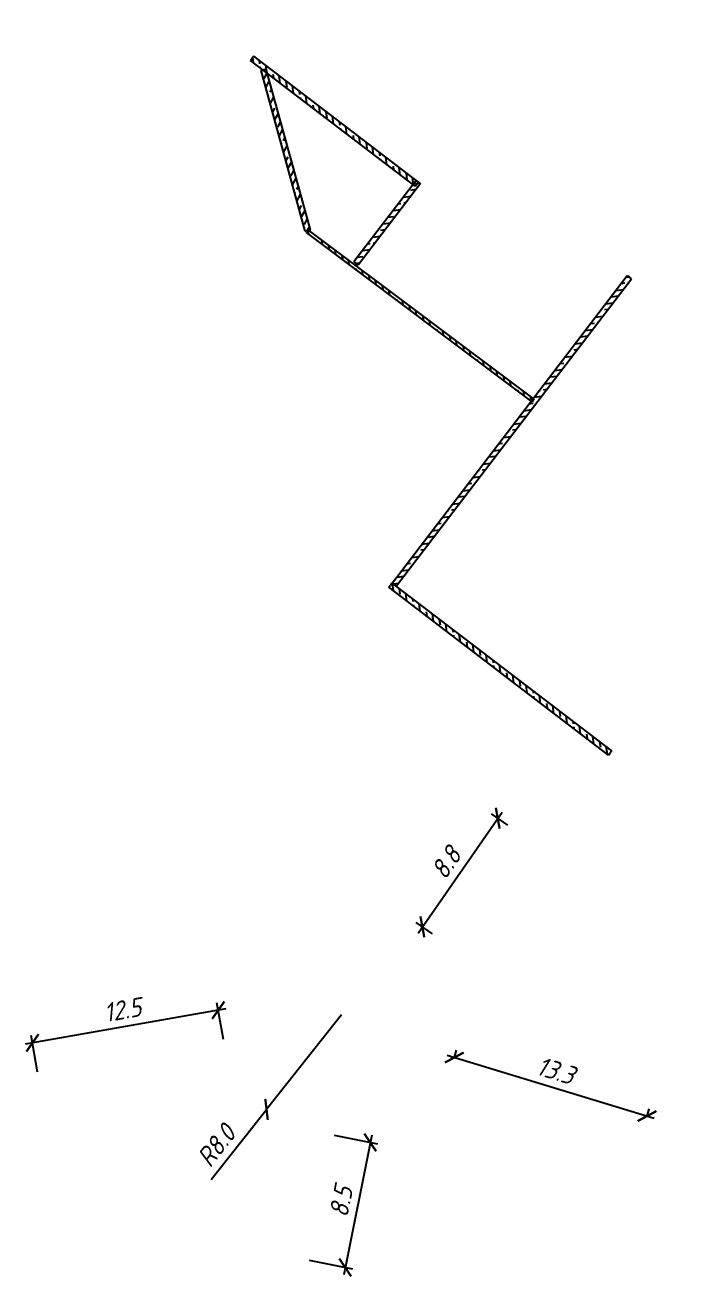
# Model space of a CAD drawing. Extents: x -2918 to -212, y 225 to 5715.
# Drawn here: x -1830.3 to -1786.2, y 1256.1 to 1339.1 of the extents above; entities that cross this region are included whole.
import ezdxf
from ezdxf.enums import TextEntityAlignment as Align

# ---------------------------------------------------------------- set-up
doc = ezdxf.new("R2010")
doc.units = 0
doc.layers.get('0').update_dxf_attribs({"linetype": 'CONTINUOUS'})
doc.layers.get('DEFPOINTS').update_dxf_attribs({"linetype": 'CONTINUOUS'})
for name, color, linetype in [('БР_1000_300_150', 27, 'CONTINUOUS'), ('ДВ_ГП_П_ОФР_РАЗМЕРЫ_ОСН', 150, 'CONTINUOUS'), ('ЭН_ПНД_110_ФУТЛЯР', 5, 'CONTINUOUS')]:
    doc.layers.add(name, color=color, linetype=linetype)
doc.styles.get("Standard").update_dxf_attribs({"font": 'arial.ttf'})
doc.styles.add('СПДС', font='isocpeur.ttf', dxfattribs={"width": 0.9, "oblique": 15})
doc.dimstyles.new('ДЕЛОВОЙ_ВЕКТОР', dxfattribs={"dimtxt": 1.25, "dimasz": 1, "dimexe": 0.5, "dimexo": 0, "dimgap": 0.5, "dimtad": 1, "dimdec": 1, "dimzin": 1, "dimtxsty": 'СПДС', "dimblk": 'ARCHTICK', "dimcen": 0, "dimdle": 0.5, "dimclrd": 150, "dimclre": 150, "dimclrt": 150, "dimazin": 3, "dimtfac": 1, "dimtdec": 1, "dimtmove": 0, "dimatfit": 3, "dimtolj": 1, "dimtzin": 9})

# ---------------------------------------------------------------- blocks, each defined once
blk = doc.blocks.new('_ARCHTICK')
at = {"color": 0, "linetype": 'BYBLOCK', "const_width": 0.15}
blk.add_lwpolyline([(-0.5, -0.5), (0.5, 0.5)], dxfattribs=at)
blk = doc.blocks.new('*D205')
at = {"layer": 'DEFPOINTS', "color": 0}
for p in [(-1798.97, 1286.537), (-1798.299, 1286.072), (-1803.292, 1278.87)]:
    blk.add_point(p, dxfattribs=at)
at = {"layer": 'ДВ_ГП_П_ОФР_РАЗМЕРЫ_ОСН', "color": 150}
for p, q in [((-1804.249, 1278.925), (-1798.685, 1286.948)), ((-1798.299, 1286.072), (-1799.381, 1286.822)), ((-1803.292, 1278.87), (-1804.375, 1279.621))]:
    blk.add_line(p, q, dxfattribs=at)
for p, rotation in [((-1798.97, 1286.537), 55.26251542025389), ((-1803.964, 1279.336), 235.2625154202539)]:
    blk.add_blockref('_ARCHTICK', p, dxfattribs=dict(at, rotation=rotation))
at = {"layer": 'ДВ_ГП_П_ОФР_РАЗМЕРЫ_ОСН', "color": 150, "insert": (-1802.392, 1283.577), "char_height": 1.25, "attachment_point": 5, "rotation": 55.26252, "style": 'СПДС'}
blk.add_mtext('\\A1;8.8', dxfattribs=at)
blk = doc.blocks.new('*D206')
at = {"layer": 'DEFPOINTS', "color": 0}
for p in [(-1817.147, 1271.864), (-1829.801, 1271.64), (-1829.459, 1269.696)]:
    blk.add_point(p, dxfattribs=at)
at = {"layer": 'ДВ_ГП_П_ОФР_РАЗМЕРЫ_ОСН', "color": 150}
for p, q in [((-1816.997, 1273.894), (-1830.293, 1271.553)), ((-1817.147, 1271.864), (-1817.576, 1274.3)), ((-1829.459, 1269.696), (-1829.888, 1272.132))]:
    blk.add_line(p, q, dxfattribs=at)
for p, rotation in [((-1817.49, 1273.808), 9.987046206232), ((-1829.801, 1271.64), 189.987046206232)]:
    blk.add_blockref('_ARCHTICK', p, dxfattribs=dict(at, rotation=rotation))
at = {"layer": 'ДВ_ГП_П_ОФР_РАЗМЕРЫ_ОСН', "color": 150, "insert": (-1823.84, 1273.832), "char_height": 1.25, "attachment_point": 5, "rotation": 9.98705, "style": 'СПДС'}
blk.add_mtext('\\A1;12.5', dxfattribs=at)
blk = doc.blocks.new('*D207')
at = {"layer": 'DEFPOINTS', "color": 0}
for p in [(-1809.809, 1265.516), (-1811.466, 1257.224), (-1809.078, 1256.747)]:
    blk.add_point(p, dxfattribs=at)
at = {"layer": 'ДВ_ГП_П_ОФР_РАЗМЕРЫ_ОСН', "color": 150}
for p, q in [((-1809.809, 1265.516), (-1806.931, 1264.941)), ((-1807.323, 1265.529), (-1809.176, 1256.257)), ((-1811.466, 1257.224), (-1808.588, 1256.649))]:
    blk.add_line(p, q, dxfattribs=at)
for p, rotation in [((-1807.421, 1265.039), 78.69998946670448), ((-1809.078, 1256.747), 258.6999894667044)]:
    blk.add_blockref('_ARCHTICK', p, dxfattribs=dict(at, rotation=rotation))
at = {"layer": 'ДВ_ГП_П_ОФР_РАЗМЕРЫ_ОСН', "color": 150, "insert": (-1809.353, 1261.113), "char_height": 1.25, "attachment_point": 5, "rotation": 78.69999, "style": 'СПДС'}
blk.add_mtext('\\A1;8.5', dxfattribs=at)
blk = doc.blocks.new('*D208')
at = {"layer": 'DEFPOINTS', "color": 0}
for p in [(-1801.845, 1270.669), (-1789.075, 1266.786), (-1789.075, 1266.786)]:
    blk.add_point(p, dxfattribs=at)
at = {"layer": 'ДВ_ГП_П_ОФР_РАЗМЕРЫ_ОСН', "color": 150}
for p, q in [((-1801.845, 1270.669), (-1801.7, 1271.148)), ((-1802.324, 1270.815), (-1788.597, 1266.641)), ((-1789.075, 1266.786), (-1788.93, 1267.264))]:
    blk.add_line(p, q, dxfattribs=at)
for p, rotation in [((-1801.845, 1270.669), 163.0862781749764), ((-1789.075, 1266.786), 343.0862781749764)]:
    blk.add_blockref('_ARCHTICK', p, dxfattribs=dict(at, rotation=rotation))
at = {"layer": 'ДВ_ГП_П_ОФР_РАЗМЕРЫ_ОСН', "color": 150, "insert": (-1795.133, 1269.804), "char_height": 1.25, "attachment_point": 5, "rotation": 343.08628, "style": 'СПДС'}
blk.add_mtext('\\A1;13.3', dxfattribs=at)
blk = doc.blocks.new('*D235')
at = {"layer": 'DEFPOINTS', "color": 0}
for p in [(-1809.327, 1273.501), (-1814.29, 1267.226)]:
    blk.add_point(p, dxfattribs=at)
at = {"layer": 'БР_1000_300_150', "color": 150}
for p in [(-1809.327, 1273.501), (-1817.964, 1262.581)]:
    blk.add_line(p, (-1814.29, 1267.226), dxfattribs=at)
at = {"layer": 'БР_1000_300_150', "color": 150, "rotation": 51.66028793182069}
blk.add_blockref('_ARCHTICK', (-1814.29, 1267.226), dxfattribs=at)
at = {"layer": 'БР_1000_300_150', "color": 150, "insert": (-1817.629, 1264.817), "char_height": 1.25, "attachment_point": 5, "rotation": 51.66029, "style": 'СПДС'}
blk.add_mtext('\\A1;R8.0', dxfattribs=at)
blk = doc.blocks.new('*U253')
at = {"layer": 'ЭН_ПНД_110_ФУТЛЯР'}
h = blk.add_hatch(dxfattribs=at)
h.set_pattern_fill('ANSI33', color=4, scale=0.1, angle=13.99139)
h.set_pattern_definition([(58.99139, (-19628.0896, 9840.9738), (-0.544252082, 0.327130969), []), (58.99139, (-19627.6539, 9841.08235), (-0.544252082, 0.327130969), [0.3175, -0.15875])])
h.paths.add_polyline_path([(3.43, -14.365), (3.571, -14.33), (3.711, -14.295), (0.141, 0.035), (0, 0), (-0.141, -0.035)])
at = {"layer": 'ЭН_ПНД_110_ФУТЛЯР', "color": 4}
for p, q in [((-0.141, -0.035), (0, 0)), ((0.141, 0.035), (0, 0)), ((0.141, 0.035), (3.711, -14.295)), ((-0.141, -0.035), (3.43, -14.365)), ((3.43, -14.365), (3.571, -14.33)), ((3.711, -14.295), (3.571, -14.33))]:
    blk.add_line(p, q, dxfattribs=at)
at = {"layer": 'ЭН_ПНД_110_ФУТЛЯР', "color": 1, "width": 0.7}
blk.add_attdef('РАССТОЯНИЕ', text='', height=1, rotation=283.99139, dxfattribs=at).set_placement((1.926, -7.13), align=Align.BOTTOM_CENTER)
blk = doc.blocks.new('*U254')
at = {"layer": 'ЭН_ПНД_110_ФУТЛЯР'}
h = blk.add_hatch(dxfattribs=at)
h.set_pattern_fill('ANSI33', color=4, scale=0.1, angle=-76.03441)
h.set_pattern_definition([(328.96559, (9849.81113, 19623.6563), (0.327376007, 0.544104723), []), (328.96559, (9849.9195, 19623.22054), (0.327376007, 0.544104723), [0.3175, -0.15875])])
h.paths.add_polyline_path([(-20.11, -4.852), (-20.075, -4.992), (-20.04, -5.133), (0.035, -0.141), (0, 0), (-0.035, 0.141)])
at = {"layer": 'ЭН_ПНД_110_ФУТЛЯР', "color": 4}
for p, q in [((-0.035, 0.141), (-20.11, -4.852)), ((-0.035, 0.141), (0, 0)), ((0.035, -0.141), (0, 0)), ((0.035, -0.141), (-20.04, -5.133)), ((-20.11, -4.852), (-20.075, -4.992)), ((-20.04, -5.133), (-20.075, -4.992))]:
    blk.add_line(p, q, dxfattribs=at)
at = {"layer": 'ЭН_ПНД_110_ФУТЛЯР', "color": 1, "width": 0.7}
blk.add_attdef('РАССТОЯНИЕ', text='', height=1, rotation=193.96559, dxfattribs=at).set_placement((-10.002, -2.637), align=Align.BOTTOM_CENTER)
blk = doc.blocks.new('*U255')
at = {"layer": 'ЭН_ПНД_110_ФУТЛЯР'}
h = blk.add_hatch(dxfattribs=at)
h.set_pattern_fill('ANSI33', color=4, scale=0.1, angle=14.51383)
h.set_pattern_definition([(59.5138312, (-19717.0055, 9661.5919), (-0.547212301, 0.322154773), []), (59.5138312, (-19716.57084, 9661.70445), (-0.547212301, 0.322154773), [0.3175, -0.15875])])
h.paths.add_polyline_path([(3.697, -14.617), (3.779, -14.596), (3.86, -14.575), (0.082, 0.021), (0, 0), (-0.082, -0.021)])
at = {"layer": 'ЭН_ПНД_110_ФУТЛЯР', "color": 4}
for p, q in [((-0.082, -0.021), (0, 0)), ((0.082, 0.021), (0, 0)), ((0.082, 0.021), (3.86, -14.575)), ((-0.082, -0.021), (3.697, -14.617)), ((3.697, -14.617), (3.779, -14.596)), ((3.86, -14.575), (3.779, -14.596))]:
    blk.add_line(p, q, dxfattribs=at)
at = {"layer": 'ЭН_ПНД_110_ФУТЛЯР', "color": 1, "width": 0.7}
blk.add_attdef('РАССТОЯНИЕ', text='', height=1, rotation=284.51383, dxfattribs=at).set_placement((1.971, -7.277), align=Align.BOTTOM_CENTER)
blk = doc.blocks.new('*U256')
at = {"layer": 'ЭН_ПНД_110_ФУТЛЯР'}
h = blk.add_hatch(dxfattribs=at)
h.set_pattern_fill('ANSI33', color=4, scale=0.1, angle=-23.28805)
h.set_pattern_definition([(21.7119534, (-9657.18665, 19719.16356), (-0.234912275, 0.589950187), []), (21.7119534, (-9656.7742, 19718.98604), (-0.234912275, 0.589950187), [0.3175, -0.15875])])
h.paths.add_polyline_path([(-3.655, -8.126), (-3.522, -8.183), (-3.389, -8.241), (0.133, -0.057), (0, 0), (-0.133, 0.057)])
at = {"layer": 'ЭН_ПНД_110_ФУТЛЯР', "color": 4}
for p, q in [((-0.133, 0.057), (-3.655, -8.126)), ((-0.133, 0.057), (0, 0)), ((0.133, -0.057), (0, 0)), ((0.133, -0.057), (-3.389, -8.241)), ((-3.655, -8.126), (-3.522, -8.183)), ((-3.389, -8.241), (-3.522, -8.183))]:
    blk.add_line(p, q, dxfattribs=at)
at = {"layer": 'ЭН_ПНД_110_ФУТЛЯР', "color": 1, "width": 0.7}
blk.add_attdef('РАССТОЯНИЕ', text='', height=1, rotation=246.71195, dxfattribs=at).set_placement((-1.628, -4.149), align=Align.BOTTOM_CENTER)
blk = doc.blocks.new('*U257')
at = {"layer": 'ЭН_ПНД_110_ФУТЛЯР'}
h = blk.add_hatch(dxfattribs=at)
h.set_pattern_fill('ANSI33', color=4, scale=0.1, angle=13.92721)
h.set_pattern_definition([(58.927211, (-19617.05405, 9862.9537), (-0.54388531, 0.3277404), []), (58.927211, (-19616.61823, 9863.0618), (-0.54388531, 0.3277404), [0.3175, -0.15875])])
h.paths.add_polyline_path([(2.522, -10.774), (2.663, -10.739), (2.804, -10.704), (0.141, 0.035), (0, 0), (-0.141, -0.035)])
at = {"layer": 'ЭН_ПНД_110_ФУТЛЯР', "color": 4}
for p, q in [((-0.141, -0.035), (0, 0)), ((0.141, 0.035), (0, 0)), ((0.141, 0.035), (2.804, -10.704)), ((-0.141, -0.035), (2.522, -10.774)), ((2.522, -10.774), (2.663, -10.739)), ((2.804, -10.704), (2.663, -10.739))]:
    blk.add_line(p, q, dxfattribs=at)
at = {"layer": 'ЭН_ПНД_110_ФУТЛЯР', "color": 1, "width": 0.7}
blk.add_attdef('РАССТОЯНИЕ', text='', height=1, rotation=283.92721, dxfattribs=at).set_placement((1.472, -5.335), align=Align.BOTTOM_CENTER)
blk = doc.blocks.new('*U258')
at = {"layer": 'ЭН_ПНД_110_ФУТЛЯР'}
h = blk.add_hatch(dxfattribs=at)
h.set_pattern_fill('ANSI33', color=4, scale=0.1, angle=103.97903)
h.set_pattern_definition([(148.9790266, (-9845.2089, -19625.96564), (-0.3272484, -0.544181482), []), (148.9790266, (-9845.31736, -19625.5299), (-0.3272484, -0.544181482), [0.3175, -0.15875])])
h.paths.add_polyline_path([(5.349, 1.182), (5.313, 1.323), (5.278, 1.463), (-0.035, 0.141), (0, 0), (0.035, -0.141)])
at = {"layer": 'ЭН_ПНД_110_ФУТЛЯР', "color": 4}
for p, q in [((-0.035, 0.141), (5.278, 1.463)), ((5.278, 1.463), (5.313, 1.323)), ((0.035, -0.141), (5.349, 1.182)), ((5.349, 1.182), (5.313, 1.323)), ((-0.035, 0.141), (0, 0)), ((0.035, -0.141), (0, 0))]:
    blk.add_line(p, q, dxfattribs=at)
at = {"layer": 'ЭН_ПНД_110_ФУТЛЯР', "color": 1, "width": 0.7}
blk.add_attdef('РАССТОЯНИЕ', text='', height=1, rotation=13.97903, dxfattribs=at).set_placement((2.622, 0.802), align=Align.BOTTOM_CENTER)

msp = doc.modelspace()

# ---------------------------------------------------------------- block references
at = {"layer": 'ЭН_ПНД_110_ФУТЛЯР', "ltscale": 5, "xscale": 1.240902204056103, "yscale": 1.240902204056103, "zscale": 1.240902204056103, "rotation": 218.6387513798763}
for name, p in [('*U257', (-1804.337, 1328.582)), ('*U256', (-1811.555, 1325.502)), ('*U255', (-1796.615, 1314.24)), ('*U258', (-1804.227, 1328.725)), ('*U254', (-1805.832, 1302.025)), ('*U253', (-1791.521, 1290.869))]:
    msp.add_blockref(name, p, dxfattribs=at)

# ---------------------------------------------------------------- dimensions: what is measured, and where the dimension line sits
at = {"layer": 'БР_1000_300_150', "color": 5}
dim = msp.add_radius_dim(center=(-1809.327, 1273.501), mpoint=(-1814.29, 1267.226), dimstyle='ДЕЛОВОЙ_ВЕКТОР', dxfattribs=at)
dim.commit()
dim.dimension.update_dxf_attribs({"geometry": '*D235', "text_midpoint": (-1817.629, 1264.817)})
at = {"layer": 'ДВ_ГП_П_ОФР_РАЗМЕРЫ_ОСН'}
for p1, p2, distance, picture, middle in [((-1803.292, 1278.87), (-1798.299, 1286.072), 0.817, '*D205', (-1802.392, 1283.577)), ((-1817.147, 1271.864), (-1829.459, 1269.696), -1.974, '*D206', (-1823.84, 1273.832)), ((-1801.845, 1270.669), (-1789.075, 1266.786), 0, '*D208', (-1795.133, 1269.804)), ((-1809.809, 1265.516), (-1811.466, 1257.224), 2.435, '*D207', (-1809.353, 1261.113))]:
    dim = msp.add_aligned_dim(p1=p1, p2=p2, distance=distance, dimstyle='ДЕЛОВОЙ_ВЕКТОР', dxfattribs=at)
    dim.commit()
    dim.dimension.update_dxf_attribs({"geometry": picture, "text_midpoint": middle})

doc.saveas('drawing.dxf')
